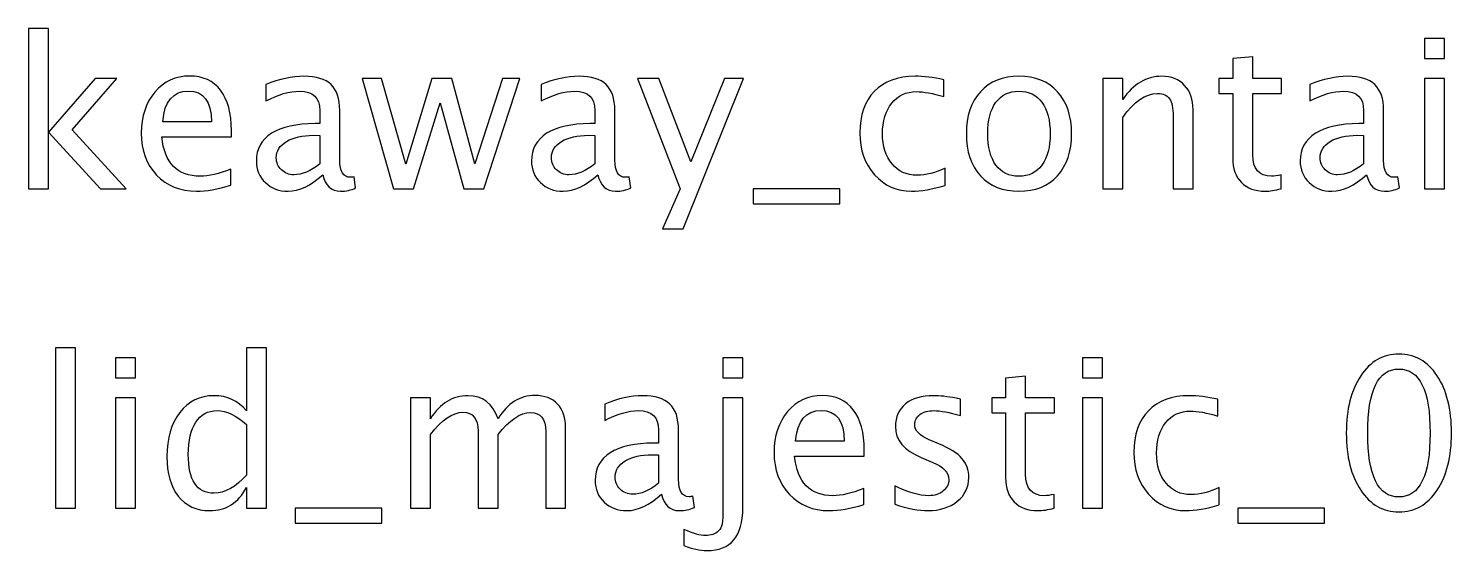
# Model space of a CAD drawing. Header units: centimetres. Extents: x -13.9 to 13.9, y -15.4 to 15.6.
# Drawn here: x -3.22 to 5.46, y 12.46 to 15.65 of the extents above; entities that cross this region are included whole.
import ezdxf

# ---------------------------------------------------------------- set-up
doc = ezdxf.new("R2010")
doc.units = ezdxf.units.CM
doc.header["$MEASUREMENT"] = 0
doc.layers.add('Layer 1', color=7, linetype='Continuous')

msp = doc.modelspace()

# ---------------------------------------------------------------- linework, layer by layer
at = {"layer": 'Layer 1'}
for points, knots in [([(-3.22463, 14.67044), (-3.22463, 14.67044), (-3.22463, 15.64961), (-3.22463, 15.64961), (-3.22463, 15.64961), (-3.22463, 15.64961), (-3.10271, 15.64961), (-3.10271, 15.64961), (-3.10271, 15.64961), (-3.10271, 15.64961), (-3.10271, 15.01694), (-3.10271, 15.01694), (-3.10271, 15.01694), (-3.10271, 15.01694), (-2.81696, 15.34354), (-2.81696, 15.34354), (-2.81696, 15.34354), (-2.81696, 15.34354), (-2.6853, 15.34354), (-2.6853, 15.34354), (-2.6853, 15.34354), (-2.6853, 15.34354), (-2.95835, 15.02943), (-2.95835, 15.02943), (-2.95835, 15.02943), (-2.95835, 15.02943), (-2.62815, 14.67044), (-2.62815, 14.67044), (-2.62815, 14.67044), (-2.62815, 14.67044), (-2.78521, 14.67044), (-2.78521, 14.67044), (-2.78521, 14.67044), (-2.78521, 14.67044), (-3.10271, 15.01567), (-3.10271, 15.01567), (-3.10271, 15.01567), (-3.10271, 15.01567), (-3.10271, 14.67044), (-3.10271, 14.67044), (-3.10271, 14.67044), (-3.10271, 14.67044), (-3.22463, 14.67044), (-3.22463, 14.67044)], [0, 0, 0, 0, 0.0833333, 0.0833333, 0.0833333, 0.0833333, 0.1666667, 0.1666667, 0.1666667, 0.1666667, 0.25, 0.25, 0.25, 0.25, 0.3333333, 0.3333333, 0.3333333, 0.3333333, 0.4166667, 0.4166667, 0.4166667, 0.4166667, 0.5, 0.5, 0.5, 0.5, 0.5833333, 0.5833333, 0.5833333, 0.5833333, 0.6666667, 0.6666667, 0.6666667, 0.6666667, 0.75, 0.75, 0.75, 0.75, 0.8333333, 0.8333333, 0.8333333, 0.8333333, 1, 1, 1, 1]), ([(5.30004, 15.46673), (5.30004, 15.46673), (5.30004, 15.58865), (5.30004, 15.58865), (5.30004, 15.58865), (5.30004, 15.58865), (5.42196, 15.58865), (5.42196, 15.58865), (5.42196, 15.58865), (5.42196, 15.58865), (5.42196, 15.46673), (5.42196, 15.46673), (5.42196, 15.46673), (5.42196, 15.46673), (5.30004, 15.46673), (5.30004, 15.46673)], [0, 0, 0, 0, 0.2, 0.2, 0.2, 0.2, 0.4, 0.4, 0.4, 0.4, 0.6, 0.6, 0.6, 0.6, 1, 1, 1, 1]), ([(4.4248, 14.67065), (4.38712, 14.66028), (4.35432, 14.6552), (4.32659, 14.6552), (4.32659, 14.6552), (4.26436, 14.6552), (4.21589, 14.67298), (4.18117, 14.70854), (4.18117, 14.70854), (4.14625, 14.7441), (4.12889, 14.79342), (4.12889, 14.85671), (4.12889, 14.85671), (4.12889, 14.85671), (4.12889, 15.2521), (4.12889, 15.2521), (4.12889, 15.2521), (4.12889, 15.2521), (4.04465, 15.2521), (4.04465, 15.2521), (4.04465, 15.2521), (4.04465, 15.2521), (4.04465, 15.34354), (4.04465, 15.34354), (4.04465, 15.34354), (4.04465, 15.34354), (4.12889, 15.34354), (4.12889, 15.34354), (4.12889, 15.34354), (4.12889, 15.34354), (4.12889, 15.46525), (4.12889, 15.46525), (4.12889, 15.46525), (4.12889, 15.46525), (4.25081, 15.47689), (4.25081, 15.47689), (4.25081, 15.47689), (4.25081, 15.47689), (4.25081, 15.34354), (4.25081, 15.34354), (4.25081, 15.34354), (4.25081, 15.34354), (4.42734, 15.34354), (4.42734, 15.34354), (4.42734, 15.34354), (4.42734, 15.34354), (4.42734, 15.2521), (4.42734, 15.2521), (4.42734, 15.2521), (4.42734, 15.2521), (4.25081, 15.2521), (4.25081, 15.2521), (4.25081, 15.2521), (4.25081, 15.2521), (4.25081, 14.87872), (4.25081, 14.87872), (4.25081, 14.87872), (4.25081, 14.79067), (4.28912, 14.74664), (4.36553, 14.74664), (4.36553, 14.74664), (4.38183, 14.74664), (4.40152, 14.74939), (4.4248, 14.75468), (4.4248, 14.75468), (4.4248, 14.75468), (4.4248, 14.67065), (4.4248, 14.67065)], [0, 0, 0, 0, 0.0555556, 0.0555556, 0.0555556, 0.0555556, 0.1111111, 0.1111111, 0.1111111, 0.1111111, 0.1666667, 0.1666667, 0.1666667, 0.1666667, 0.2222222, 0.2222222, 0.2222222, 0.2222222, 0.2777778, 0.2777778, 0.2777778, 0.2777778, 0.3333333, 0.3333333, 0.3333333, 0.3333333, 0.3888889, 0.3888889, 0.3888889, 0.3888889, 0.4444444, 0.4444444, 0.4444444, 0.4444444, 0.5, 0.5, 0.5, 0.5, 0.5555556, 0.5555556, 0.5555556, 0.5555556, 0.6111111, 0.6111111, 0.6111111, 0.6111111, 0.6666667, 0.6666667, 0.6666667, 0.6666667, 0.7222222, 0.7222222, 0.7222222, 0.7222222, 0.7777778, 0.7777778, 0.7777778, 0.7777778, 0.8333333, 0.8333333, 0.8333333, 0.8333333, 0.8888889, 0.8888889, 0.8888889, 0.8888889, 1, 1, 1, 1]), ([(-1.98828, 14.69203), (-2.07019, 14.66748), (-2.14026, 14.6552), (-2.19868, 14.6552), (-2.19868, 14.6552), (-2.29837, 14.6552), (-2.37944, 14.68822), (-2.44188, 14.75405), (-2.44188, 14.75405), (-2.50432, 14.81988), (-2.53565, 14.90518), (-2.53565, 15.01017), (-2.53565, 15.01017), (-2.53565, 15.11198), (-2.50813, 15.19559), (-2.45289, 15.26099), (-2.45289, 15.26099), (-2.39764, 15.32618), (-2.32695, 15.35878), (-2.2408, 15.35878), (-2.2408, 15.35878), (-2.15931, 15.35878), (-2.09623, 15.32978), (-2.05178, 15.27179), (-2.05178, 15.27179), (-2.00733, 15.21379), (-1.9851, 15.13166), (-1.9851, 15.02519), (-1.9851, 15.02519), (-1.9851, 15.02519), (-1.98574, 14.98794), (-1.98574, 14.98794), (-1.98574, 14.98794), (-1.98574, 14.98794), (-2.41119, 14.98794), (-2.41119, 14.98794), (-2.41119, 14.98794), (-2.39341, 14.82707), (-2.31488, 14.74664), (-2.17582, 14.74664), (-2.17582, 14.74664), (-2.1248, 14.74664), (-2.06236, 14.76103), (-1.98828, 14.78982), (-1.98828, 14.78982), (-1.98828, 14.78982), (-1.98828, 14.69203), (-1.98828, 14.69203)], [0, 0, 0, 0, 0.0769231, 0.0769231, 0.0769231, 0.0769231, 0.1538462, 0.1538462, 0.1538462, 0.1538462, 0.2307692, 0.2307692, 0.2307692, 0.2307692, 0.3076923, 0.3076923, 0.3076923, 0.3076923, 0.3846154, 0.3846154, 0.3846154, 0.3846154, 0.4615385, 0.4615385, 0.4615385, 0.4615385, 0.5384615, 0.5384615, 0.5384615, 0.5384615, 0.6153846, 0.6153846, 0.6153846, 0.6153846, 0.6923077, 0.6923077, 0.6923077, 0.6923077, 0.7692308, 0.7692308, 0.7692308, 0.7692308, 0.8461538, 0.8461538, 0.8461538, 0.8461538, 1, 1, 1, 1]), ([(-1.42779, 14.75617), (-1.50102, 14.68886), (-1.57151, 14.6552), (-1.63924, 14.6552), (-1.63924, 14.6552), (-1.69491, 14.6552), (-1.74127, 14.67256), (-1.77788, 14.70748), (-1.77788, 14.70748), (-1.81471, 14.74241), (-1.83313, 14.78643), (-1.83313, 14.83956), (-1.83313, 14.83956), (-1.83313, 14.91301), (-1.80223, 14.96953), (-1.74042, 15.0089), (-1.74042, 15.0089), (-1.67861, 15.04827), (-1.58992, 15.06795), (-1.47435, 15.06795), (-1.47435, 15.06795), (-1.47435, 15.06795), (-1.44578, 15.06795), (-1.44578, 15.06795), (-1.44578, 15.06795), (-1.44578, 15.06795), (-1.44578, 15.14902), (-1.44578, 15.14902), (-1.44578, 15.14902), (-1.44578, 15.22712), (-1.48642, 15.26607), (-1.56791, 15.26607), (-1.56791, 15.26607), (-1.63099, 15.26607), (-1.69999, 15.24617), (-1.77471, 15.20638), (-1.77471, 15.20638), (-1.77471, 15.20638), (-1.77471, 15.30671), (-1.77471, 15.30671), (-1.77471, 15.30671), (-1.69258, 15.34058), (-1.61511, 15.35751), (-1.54251, 15.35751), (-1.54251, 15.35751), (-1.46779, 15.35751), (-1.41255, 15.34058), (-1.3772, 15.3065), (-1.3772, 15.3065), (-1.34164, 15.27242), (-1.32386, 15.21993), (-1.32386, 15.14902), (-1.32386, 15.14902), (-1.32386, 15.14902), (-1.32386, 14.84485), (-1.32386, 14.84485), (-1.32386, 14.84485), (-1.32386, 14.77522), (-1.30248, 14.74029), (-1.25951, 14.74029), (-1.25951, 14.74029), (-1.25422, 14.74029), (-1.24639, 14.74114), (-1.23602, 14.74283), (-1.23602, 14.74283), (-1.23602, 14.74283), (-1.22734, 14.6751), (-1.22734, 14.6751), (-1.22734, 14.6751), (-1.25507, 14.66176), (-1.28555, 14.6552), (-1.31899, 14.6552), (-1.31899, 14.6552), (-1.37593, 14.6552), (-1.41212, 14.68886), (-1.42779, 14.75617)], [0, 0, 0, 0, 0.05, 0.05, 0.05, 0.05, 0.1, 0.1, 0.1, 0.1, 0.15, 0.15, 0.15, 0.15, 0.2, 0.2, 0.2, 0.2, 0.25, 0.25, 0.25, 0.25, 0.3, 0.3, 0.3, 0.3, 0.35, 0.35, 0.35, 0.35, 0.4, 0.4, 0.4, 0.4, 0.45, 0.45, 0.45, 0.45, 0.5, 0.5, 0.5, 0.5, 0.55, 0.55, 0.55, 0.55, 0.6, 0.6, 0.6, 0.6, 0.65, 0.65, 0.65, 0.65, 0.7, 0.7, 0.7, 0.7, 0.75, 0.75, 0.75, 0.75, 0.8, 0.8, 0.8, 0.8, 0.85, 0.85, 0.85, 0.85, 0.9, 0.9, 0.9, 0.9, 1, 1, 1, 1]), ([(-0.99472, 14.67044), (-0.99472, 14.67044), (-1.18776, 15.34354), (-1.18776, 15.34354), (-1.18776, 15.34354), (-1.18776, 15.34354), (-1.0688, 15.34354), (-1.0688, 15.34354), (-1.0688, 15.34354), (-1.0688, 15.34354), (-0.92085, 14.82094), (-0.92085, 14.82094), (-0.92085, 14.82094), (-0.92085, 14.82094), (-0.76125, 15.34354), (-0.76125, 15.34354), (-0.76125, 15.34354), (-0.76125, 15.34354), (-0.63933, 15.34354), (-0.63933, 15.34354), (-0.63933, 15.34354), (-0.63933, 15.34354), (-0.499, 14.82178), (-0.499, 14.82178), (-0.499, 14.82178), (-0.499, 14.82178), (-0.32924, 15.34354), (-0.32924, 15.34354), (-0.32924, 15.34354), (-0.32924, 15.34354), (-0.2251, 15.34354), (-0.2251, 15.34354), (-0.2251, 15.34354), (-0.2251, 15.34354), (-0.44481, 14.67044), (-0.44481, 14.67044), (-0.44481, 14.67044), (-0.44481, 14.67044), (-0.56673, 14.67044), (-0.56673, 14.67044), (-0.56673, 14.67044), (-0.56673, 14.67044), (-0.71109, 15.19537), (-0.71109, 15.19537), (-0.71109, 15.19537), (-0.71109, 15.19537), (-0.8728, 14.67044), (-0.8728, 14.67044), (-0.8728, 14.67044), (-0.8728, 14.67044), (-0.99472, 14.67044), (-0.99472, 14.67044)], [0, 0, 0, 0, 0.0714286, 0.0714286, 0.0714286, 0.0714286, 0.1428571, 0.1428571, 0.1428571, 0.1428571, 0.2142857, 0.2142857, 0.2142857, 0.2142857, 0.2857143, 0.2857143, 0.2857143, 0.2857143, 0.3571429, 0.3571429, 0.3571429, 0.3571429, 0.4285714, 0.4285714, 0.4285714, 0.4285714, 0.5, 0.5, 0.5, 0.5, 0.5714286, 0.5714286, 0.5714286, 0.5714286, 0.6428571, 0.6428571, 0.6428571, 0.6428571, 0.7142857, 0.7142857, 0.7142857, 0.7142857, 0.7857143, 0.7857143, 0.7857143, 0.7857143, 0.8571429, 0.8571429, 0.8571429, 0.8571429, 1, 1, 1, 1]), ([(0.252, 14.75617), (0.17877, 14.68886), (0.10828, 14.6552), (0.04055, 14.6552), (0.04055, 14.6552), (-0.01512, 14.6552), (-0.06148, 14.67256), (-0.09809, 14.70748), (-0.09809, 14.70748), (-0.13492, 14.74241), (-0.15334, 14.78643), (-0.15334, 14.83956), (-0.15334, 14.83956), (-0.15334, 14.91301), (-0.12244, 14.96953), (-0.06063, 15.0089), (-0.06063, 15.0089), (0.00118, 15.04827), (0.08987, 15.06795), (0.20544, 15.06795), (0.20544, 15.06795), (0.20544, 15.06795), (0.23401, 15.06795), (0.23401, 15.06795), (0.23401, 15.06795), (0.23401, 15.06795), (0.23401, 15.14902), (0.23401, 15.14902), (0.23401, 15.14902), (0.23401, 15.22712), (0.19337, 15.26607), (0.11188, 15.26607), (0.11188, 15.26607), (0.0488, 15.26607), (-0.0202, 15.24617), (-0.09492, 15.20638), (-0.09492, 15.20638), (-0.09492, 15.20638), (-0.09492, 15.30671), (-0.09492, 15.30671), (-0.09492, 15.30671), (-0.01279, 15.34058), (0.06468, 15.35751), (0.13728, 15.35751), (0.13728, 15.35751), (0.212, 15.35751), (0.26724, 15.34058), (0.30259, 15.3065), (0.30259, 15.3065), (0.33815, 15.27242), (0.35593, 15.21993), (0.35593, 15.14902), (0.35593, 15.14902), (0.35593, 15.14902), (0.35593, 14.84485), (0.35593, 14.84485), (0.35593, 14.84485), (0.35593, 14.77522), (0.37731, 14.74029), (0.42028, 14.74029), (0.42028, 14.74029), (0.42557, 14.74029), (0.4334, 14.74114), (0.44377, 14.74283), (0.44377, 14.74283), (0.44377, 14.74283), (0.45245, 14.6751), (0.45245, 14.6751), (0.45245, 14.6751), (0.42472, 14.66176), (0.39424, 14.6552), (0.3608, 14.6552), (0.3608, 14.6552), (0.30386, 14.6552), (0.26767, 14.68886), (0.252, 14.75617)], [0, 0, 0, 0, 0.05, 0.05, 0.05, 0.05, 0.1, 0.1, 0.1, 0.1, 0.15, 0.15, 0.15, 0.15, 0.2, 0.2, 0.2, 0.2, 0.25, 0.25, 0.25, 0.25, 0.3, 0.3, 0.3, 0.3, 0.35, 0.35, 0.35, 0.35, 0.4, 0.4, 0.4, 0.4, 0.45, 0.45, 0.45, 0.45, 0.5, 0.5, 0.5, 0.5, 0.55, 0.55, 0.55, 0.55, 0.6, 0.6, 0.6, 0.6, 0.65, 0.65, 0.65, 0.65, 0.7, 0.7, 0.7, 0.7, 0.75, 0.75, 0.75, 0.75, 0.8, 0.8, 0.8, 0.8, 0.85, 0.85, 0.85, 0.85, 0.9, 0.9, 0.9, 0.9, 1, 1, 1, 1]), ([(0.64612, 14.42533), (0.64612, 14.42533), (0.75534, 14.66959), (0.75534, 14.66959), (0.75534, 14.66959), (0.75534, 14.66959), (0.49457, 15.34354), (0.49457, 15.34354), (0.49457, 15.34354), (0.49457, 15.34354), (0.62538, 15.34354), (0.62538, 15.34354), (0.62538, 15.34354), (0.62538, 15.34354), (0.81927, 14.83385), (0.81927, 14.83385), (0.81927, 14.83385), (0.81927, 14.83385), (1.02607, 15.34354), (1.02607, 15.34354), (1.02607, 15.34354), (1.02607, 15.34354), (1.141, 15.34354), (1.141, 15.34354), (1.141, 15.34354), (1.141, 15.34354), (0.77312, 14.42533), (0.77312, 14.42533), (0.77312, 14.42533), (0.77312, 14.42533), (0.64612, 14.42533), (0.64612, 14.42533)], [0, 0, 0, 0, 0.1111111, 0.1111111, 0.1111111, 0.1111111, 0.2222222, 0.2222222, 0.2222222, 0.2222222, 0.3333333, 0.3333333, 0.3333333, 0.3333333, 0.4444444, 0.4444444, 0.4444444, 0.4444444, 0.5555556, 0.5555556, 0.5555556, 0.5555556, 0.6666667, 0.6666667, 0.6666667, 0.6666667, 0.7777778, 0.7777778, 0.7777778, 0.7777778, 1, 1, 1, 1]), ([(2.37227, 14.69076), (2.29332, 14.66705), (2.22516, 14.6552), (2.1678, 14.6552), (2.1678, 14.6552), (2.07678, 14.6552), (2.00143, 14.68886), (1.94153, 14.75595), (1.94153, 14.75595), (1.88163, 14.82326), (1.85157, 14.90814), (1.85157, 15.01038), (1.85157, 15.01038), (1.85157, 15.1196), (1.8812, 15.2049), (1.94047, 15.26586), (1.94047, 15.26586), (1.99974, 15.32703), (2.0825, 15.35751), (2.18876, 15.35751), (2.18876, 15.35751), (2.24104, 15.35751), (2.29988, 15.35031), (2.36465, 15.33592), (2.36465, 15.33592), (2.36465, 15.33592), (2.36465, 15.23305), (2.36465, 15.23305), (2.36465, 15.23305), (2.29586, 15.25337), (2.23977, 15.26353), (2.19659, 15.26353), (2.19659, 15.26353), (2.13393, 15.26353), (2.08377, 15.24004), (2.0463, 15.19326), (2.0463, 15.19326), (2.00884, 15.14648), (1.99, 15.08404), (1.99, 15.00614), (1.99, 15.00614), (1.99, 14.93058), (2.00947, 14.86962), (2.04821, 14.82284), (2.04821, 14.82284), (2.08694, 14.77627), (2.13753, 14.75299), (2.2004, 14.75299), (2.2004, 14.75299), (2.25607, 14.75299), (2.31322, 14.76738), (2.37227, 14.79617), (2.37227, 14.79617), (2.37227, 14.79617), (2.37227, 14.69076), (2.37227, 14.69076)], [0, 0, 0, 0, 0.0666667, 0.0666667, 0.0666667, 0.0666667, 0.1333333, 0.1333333, 0.1333333, 0.1333333, 0.2, 0.2, 0.2, 0.2, 0.2666667, 0.2666667, 0.2666667, 0.2666667, 0.3333333, 0.3333333, 0.3333333, 0.3333333, 0.4, 0.4, 0.4, 0.4, 0.4666667, 0.4666667, 0.4666667, 0.4666667, 0.5333333, 0.5333333, 0.5333333, 0.5333333, 0.6, 0.6, 0.6, 0.6, 0.6666667, 0.6666667, 0.6666667, 0.6666667, 0.7333333, 0.7333333, 0.7333333, 0.7333333, 0.8, 0.8, 0.8, 0.8, 0.8666667, 0.8666667, 0.8666667, 0.8666667, 1, 1, 1, 1]), ([(2.82333, 14.6552), (2.72448, 14.6552), (2.64617, 14.68674), (2.58859, 14.74982), (2.58859, 14.74982), (2.53081, 14.81289), (2.50202, 14.89862), (2.50202, 15.00678), (2.50202, 15.00678), (2.50202, 15.11473), (2.53081, 15.20024), (2.58859, 15.26311), (2.58859, 15.26311), (2.64617, 15.32597), (2.72448, 15.35751), (2.82333, 15.35751), (2.82333, 15.35751), (2.92218, 15.35751), (3.0005, 15.32597), (3.05807, 15.26311), (3.05807, 15.26311), (3.11585, 15.20024), (3.14464, 15.11473), (3.14464, 15.00678), (3.14464, 15.00678), (3.14464, 14.89862), (3.11585, 14.81289), (3.05807, 14.74982), (3.05807, 14.74982), (3.0005, 14.68674), (2.92218, 14.6552), (2.82333, 14.6552)], [0, 0, 0, 0, 0.1111111, 0.1111111, 0.1111111, 0.1111111, 0.2222222, 0.2222222, 0.2222222, 0.2222222, 0.3333333, 0.3333333, 0.3333333, 0.3333333, 0.4444444, 0.4444444, 0.4444444, 0.4444444, 0.5555556, 0.5555556, 0.5555556, 0.5555556, 0.6666667, 0.6666667, 0.6666667, 0.6666667, 0.7777778, 0.7777778, 0.7777778, 0.7777778, 1, 1, 1, 1]), ([(3.33556, 14.67044), (3.33556, 14.67044), (3.33556, 15.34354), (3.33556, 15.34354), (3.33556, 15.34354), (3.33556, 15.34354), (3.45748, 15.34354), (3.45748, 15.34354), (3.45748, 15.34354), (3.45748, 15.34354), (3.45748, 15.21633), (3.45748, 15.21633), (3.45748, 15.21633), (3.52204, 15.31052), (3.6012, 15.35751), (3.69476, 15.35751), (3.69476, 15.35751), (3.7536, 15.35751), (3.80038, 15.3391), (3.83488, 15.30205), (3.83488, 15.30205), (3.86938, 15.26522), (3.88674, 15.21548), (3.88674, 15.15325), (3.88674, 15.15325), (3.88674, 15.15325), (3.88674, 14.67044), (3.88674, 14.67044), (3.88674, 14.67044), (3.88674, 14.67044), (3.76482, 14.67044), (3.76482, 14.67044), (3.76482, 14.67044), (3.76482, 14.67044), (3.76482, 15.11346), (3.76482, 15.11346), (3.76482, 15.11346), (3.76482, 15.16341), (3.75741, 15.19897), (3.74281, 15.22014), (3.74281, 15.22014), (3.72799, 15.24152), (3.70365, 15.2521), (3.66957, 15.2521), (3.66957, 15.2521), (3.59464, 15.2521), (3.52394, 15.20321), (3.45748, 15.10542), (3.45748, 15.10542), (3.45748, 15.10542), (3.45748, 14.67044), (3.45748, 14.67044), (3.45748, 14.67044), (3.45748, 14.67044), (3.33556, 14.67044), (3.33556, 14.67044)], [0, 0, 0, 0, 0.0666667, 0.0666667, 0.0666667, 0.0666667, 0.1333333, 0.1333333, 0.1333333, 0.1333333, 0.2, 0.2, 0.2, 0.2, 0.2666667, 0.2666667, 0.2666667, 0.2666667, 0.3333333, 0.3333333, 0.3333333, 0.3333333, 0.4, 0.4, 0.4, 0.4, 0.4666667, 0.4666667, 0.4666667, 0.4666667, 0.5333333, 0.5333333, 0.5333333, 0.5333333, 0.6, 0.6, 0.6, 0.6, 0.6666667, 0.6666667, 0.6666667, 0.6666667, 0.7333333, 0.7333333, 0.7333333, 0.7333333, 0.8, 0.8, 0.8, 0.8, 0.8666667, 0.8666667, 0.8666667, 0.8666667, 1, 1, 1, 1]), ([(4.94571, 14.75617), (4.87248, 14.68886), (4.80199, 14.6552), (4.73426, 14.6552), (4.73426, 14.6552), (4.67859, 14.6552), (4.63223, 14.67256), (4.59562, 14.70748), (4.59562, 14.70748), (4.55879, 14.74241), (4.54037, 14.78643), (4.54037, 14.83956), (4.54037, 14.83956), (4.54037, 14.91301), (4.57127, 14.96953), (4.63308, 15.0089), (4.63308, 15.0089), (4.69489, 15.04827), (4.78358, 15.06795), (4.89915, 15.06795), (4.89915, 15.06795), (4.89915, 15.06795), (4.92772, 15.06795), (4.92772, 15.06795), (4.92772, 15.06795), (4.92772, 15.06795), (4.92772, 15.14902), (4.92772, 15.14902), (4.92772, 15.14902), (4.92772, 15.22712), (4.88708, 15.26607), (4.80559, 15.26607), (4.80559, 15.26607), (4.74251, 15.26607), (4.67351, 15.24617), (4.59879, 15.20638), (4.59879, 15.20638), (4.59879, 15.20638), (4.59879, 15.30671), (4.59879, 15.30671), (4.59879, 15.30671), (4.68092, 15.34058), (4.75839, 15.35751), (4.83099, 15.35751), (4.83099, 15.35751), (4.90571, 15.35751), (4.96095, 15.34058), (4.9963, 15.3065), (4.9963, 15.3065), (5.03186, 15.27242), (5.04964, 15.21993), (5.04964, 15.14902), (5.04964, 15.14902), (5.04964, 15.14902), (5.04964, 14.84485), (5.04964, 14.84485), (5.04964, 14.84485), (5.04964, 14.77522), (5.07102, 14.74029), (5.11399, 14.74029), (5.11399, 14.74029), (5.11928, 14.74029), (5.12711, 14.74114), (5.13748, 14.74283), (5.13748, 14.74283), (5.13748, 14.74283), (5.14616, 14.6751), (5.14616, 14.6751), (5.14616, 14.6751), (5.11843, 14.66176), (5.08795, 14.6552), (5.05451, 14.6552), (5.05451, 14.6552), (4.99757, 14.6552), (4.96138, 14.68886), (4.94571, 14.75617)], [0, 0, 0, 0, 0.05, 0.05, 0.05, 0.05, 0.1, 0.1, 0.1, 0.1, 0.15, 0.15, 0.15, 0.15, 0.2, 0.2, 0.2, 0.2, 0.25, 0.25, 0.25, 0.25, 0.3, 0.3, 0.3, 0.3, 0.35, 0.35, 0.35, 0.35, 0.4, 0.4, 0.4, 0.4, 0.45, 0.45, 0.45, 0.45, 0.5, 0.5, 0.5, 0.5, 0.55, 0.55, 0.55, 0.55, 0.6, 0.6, 0.6, 0.6, 0.65, 0.65, 0.65, 0.65, 0.7, 0.7, 0.7, 0.7, 0.75, 0.75, 0.75, 0.75, 0.8, 0.8, 0.8, 0.8, 0.85, 0.85, 0.85, 0.85, 0.9, 0.9, 0.9, 0.9, 1, 1, 1, 1]), ([(5.30004, 14.67044), (5.30004, 14.67044), (5.30004, 15.34354), (5.30004, 15.34354), (5.30004, 15.34354), (5.30004, 15.34354), (5.42196, 15.34354), (5.42196, 15.34354), (5.42196, 15.34354), (5.42196, 15.34354), (5.42196, 14.67044), (5.42196, 14.67044), (5.42196, 14.67044), (5.42196, 14.67044), (5.30004, 14.67044), (5.30004, 14.67044)], [0, 0, 0, 0, 0.2, 0.2, 0.2, 0.2, 0.4, 0.4, 0.4, 0.4, 0.6, 0.6, 0.6, 0.6, 1, 1, 1, 1]), ([(-2.40484, 15.07938), (-2.40484, 15.07938), (-2.10766, 15.07938), (-2.10766, 15.07938), (-2.10766, 15.07938), (-2.10766, 15.20469), (-2.15444, 15.26734), (-2.24778, 15.26734), (-2.24778, 15.26734), (-2.34176, 15.26734), (-2.39404, 15.20469), (-2.40484, 15.07938)], [0, 0, 0, 0, 0.25, 0.25, 0.25, 0.25, 0.5, 0.5, 0.5, 0.5, 1, 1, 1, 1]), ([(2.82312, 14.74664), (2.88344, 14.74664), (2.93043, 14.76929), (2.96388, 14.8148), (2.96388, 14.8148), (2.99711, 14.86009), (3.01383, 14.92423), (3.01383, 15.00678), (3.01383, 15.00678), (3.01383, 15.08912), (2.99711, 15.15304), (2.96388, 15.19834), (2.96388, 15.19834), (2.93043, 15.24342), (2.88344, 15.26607), (2.82312, 15.26607), (2.82312, 15.26607), (2.76258, 15.26607), (2.71559, 15.24342), (2.68257, 15.19834), (2.68257, 15.19834), (2.64934, 15.15304), (2.63283, 15.08912), (2.63283, 15.00678), (2.63283, 15.00678), (2.63283, 14.92423), (2.64934, 14.86009), (2.68257, 14.8148), (2.68257, 14.8148), (2.71559, 14.76929), (2.76258, 14.74664), (2.82312, 14.74664)], [0, 0, 0, 0, 0.1111111, 0.1111111, 0.1111111, 0.1111111, 0.2222222, 0.2222222, 0.2222222, 0.2222222, 0.3333333, 0.3333333, 0.3333333, 0.3333333, 0.4444444, 0.4444444, 0.4444444, 0.4444444, 0.5555556, 0.5555556, 0.5555556, 0.5555556, 0.6666667, 0.6666667, 0.6666667, 0.6666667, 0.7777778, 0.7777778, 0.7777778, 0.7777778, 1, 1, 1, 1]), ([(-1.44578, 14.82263), (-1.44578, 14.82263), (-1.44578, 14.99556), (-1.44578, 14.99556), (-1.44578, 14.99556), (-1.44578, 14.99556), (-1.48494, 14.99683), (-1.48494, 14.99683), (-1.48494, 14.99683), (-1.55267, 14.99683), (-1.60728, 14.98434), (-1.64898, 14.95937), (-1.64898, 14.95937), (-1.69047, 14.93418), (-1.71121, 14.90095), (-1.71121, 14.85946), (-1.71121, 14.85946), (-1.71121, 14.83046), (-1.70084, 14.80591), (-1.68031, 14.7858), (-1.68031, 14.7858), (-1.65956, 14.76569), (-1.63437, 14.75553), (-1.60453, 14.75553), (-1.60453, 14.75553), (-1.55373, 14.75553), (-1.50081, 14.77797), (-1.44578, 14.82263)], [0, 0, 0, 0, 0.125, 0.125, 0.125, 0.125, 0.25, 0.25, 0.25, 0.25, 0.375, 0.375, 0.375, 0.375, 0.5, 0.5, 0.5, 0.5, 0.625, 0.625, 0.625, 0.625, 0.75, 0.75, 0.75, 0.75, 1, 1, 1, 1]), ([(0.23401, 14.82263), (0.23401, 14.82263), (0.23401, 14.99556), (0.23401, 14.99556), (0.23401, 14.99556), (0.23401, 14.99556), (0.19485, 14.99683), (0.19485, 14.99683), (0.19485, 14.99683), (0.12712, 14.99683), (0.07251, 14.98434), (0.03081, 14.95937), (0.03081, 14.95937), (-0.01068, 14.93418), (-0.03142, 14.90095), (-0.03142, 14.85946), (-0.03142, 14.85946), (-0.03142, 14.83046), (-0.02105, 14.80591), (-0.00052, 14.7858), (-0.00052, 14.7858), (0.02023, 14.76569), (0.04542, 14.75553), (0.07526, 14.75553), (0.07526, 14.75553), (0.12606, 14.75553), (0.17898, 14.77797), (0.23401, 14.82263)], [0, 0, 0, 0, 0.125, 0.125, 0.125, 0.125, 0.25, 0.25, 0.25, 0.25, 0.375, 0.375, 0.375, 0.375, 0.5, 0.5, 0.5, 0.5, 0.625, 0.625, 0.625, 0.625, 0.75, 0.75, 0.75, 0.75, 1, 1, 1, 1]), ([(4.92772, 14.82263), (4.92772, 14.82263), (4.92772, 14.99556), (4.92772, 14.99556), (4.92772, 14.99556), (4.92772, 14.99556), (4.88856, 14.99683), (4.88856, 14.99683), (4.88856, 14.99683), (4.82083, 14.99683), (4.76622, 14.98434), (4.72452, 14.95937), (4.72452, 14.95937), (4.68303, 14.93418), (4.66229, 14.90095), (4.66229, 14.85946), (4.66229, 14.85946), (4.66229, 14.83046), (4.67266, 14.80591), (4.69319, 14.7858), (4.69319, 14.7858), (4.71394, 14.76569), (4.73913, 14.75553), (4.76897, 14.75553), (4.76897, 14.75553), (4.81977, 14.75553), (4.87269, 14.77797), (4.92772, 14.82263)], [0, 0, 0, 0, 0.125, 0.125, 0.125, 0.125, 0.25, 0.25, 0.25, 0.25, 0.375, 0.375, 0.375, 0.375, 0.5, 0.5, 0.5, 0.5, 0.625, 0.625, 0.625, 0.625, 0.75, 0.75, 0.75, 0.75, 1, 1, 1, 1]), ([(1.20133, 14.579), (1.20133, 14.579), (1.20133, 14.67044), (1.20133, 14.67044), (1.20133, 14.67044), (1.20133, 14.67044), (1.72965, 14.67044), (1.72965, 14.67044), (1.72965, 14.67044), (1.72965, 14.67044), (1.72965, 14.579), (1.72965, 14.579), (1.72965, 14.579), (1.72965, 14.579), (1.20133, 14.579), (1.20133, 14.579)], [0, 0, 0, 0, 0.2, 0.2, 0.2, 0.2, 0.4, 0.4, 0.4, 0.4, 0.6, 0.6, 0.6, 0.6, 1, 1, 1, 1]), ([(-3.06026, 12.71887), (-3.06026, 12.71887), (-3.06026, 13.69804), (-3.06026, 13.69804), (-3.06026, 13.69804), (-3.06026, 13.69804), (-2.93834, 13.69804), (-2.93834, 13.69804), (-2.93834, 13.69804), (-2.93834, 13.69804), (-2.93834, 12.71887), (-2.93834, 12.71887), (-2.93834, 12.71887), (-2.93834, 12.71887), (-3.06026, 12.71887), (-3.06026, 12.71887)], [0, 0, 0, 0, 0.2, 0.2, 0.2, 0.2, 0.4, 0.4, 0.4, 0.4, 0.6, 0.6, 0.6, 0.6, 1, 1, 1, 1]), ([(-1.89313, 12.71887), (-1.89313, 12.71887), (-1.89313, 12.84524), (-1.89313, 12.84524), (-1.89313, 12.84524), (-1.94287, 12.75083), (-2.0178, 12.70363), (-2.11792, 12.70363), (-2.11792, 12.70363), (-2.1992, 12.70363), (-2.26312, 12.73305), (-2.30969, 12.79211), (-2.30969, 12.79211), (-2.35626, 12.85116), (-2.37954, 12.93181), (-2.37954, 13.03404), (-2.37954, 13.03404), (-2.37954, 13.1458), (-2.35308, 13.23576), (-2.30038, 13.30392), (-2.30038, 13.30392), (-2.24746, 13.37186), (-2.17803, 13.40594), (-2.09188, 13.40594), (-2.09188, 13.40594), (-2.01209, 13.40594), (-1.94562, 13.37546), (-1.89313, 13.31429), (-1.89313, 13.31429), (-1.89313, 13.31429), (-1.89313, 13.69804), (-1.89313, 13.69804), (-1.89313, 13.69804), (-1.89313, 13.69804), (-1.77121, 13.69804), (-1.77121, 13.69804), (-1.77121, 13.69804), (-1.77121, 13.69804), (-1.77121, 12.71887), (-1.77121, 12.71887), (-1.77121, 12.71887), (-1.77121, 12.71887), (-1.89313, 12.71887), (-1.89313, 12.71887)], [0, 0, 0, 0, 0.0833333, 0.0833333, 0.0833333, 0.0833333, 0.1666667, 0.1666667, 0.1666667, 0.1666667, 0.25, 0.25, 0.25, 0.25, 0.3333333, 0.3333333, 0.3333333, 0.3333333, 0.4166667, 0.4166667, 0.4166667, 0.4166667, 0.5, 0.5, 0.5, 0.5, 0.5833333, 0.5833333, 0.5833333, 0.5833333, 0.6666667, 0.6666667, 0.6666667, 0.6666667, 0.75, 0.75, 0.75, 0.75, 0.8333333, 0.8333333, 0.8333333, 0.8333333, 1, 1, 1, 1]), ([(5.1433, 12.69601), (5.04699, 12.69601), (4.96931, 12.74025), (4.91047, 12.82851), (4.91047, 12.82851), (4.85141, 12.91678), (4.82199, 13.0332), (4.82199, 13.17798), (4.82199, 13.17798), (4.82199, 13.32276), (4.85141, 13.43917), (4.91047, 13.52744), (4.91047, 13.52744), (4.96931, 13.6157), (5.04699, 13.65994), (5.1433, 13.65994), (5.1433, 13.65994), (5.24003, 13.65994), (5.31771, 13.61591), (5.37656, 13.52786), (5.37656, 13.52786), (5.43519, 13.43981), (5.46461, 13.32318), (5.46461, 13.17798), (5.46461, 13.17798), (5.46461, 13.0332), (5.43519, 12.91678), (5.37656, 12.82851), (5.37656, 12.82851), (5.31771, 12.74025), (5.24003, 12.69601), (5.1433, 12.69601)], [0, 0, 0, 0, 0.1111111, 0.1111111, 0.1111111, 0.1111111, 0.2222222, 0.2222222, 0.2222222, 0.2222222, 0.3333333, 0.3333333, 0.3333333, 0.3333333, 0.4444444, 0.4444444, 0.4444444, 0.4444444, 0.5555556, 0.5555556, 0.5555556, 0.5555556, 0.6666667, 0.6666667, 0.6666667, 0.6666667, 0.7777778, 0.7777778, 0.7777778, 0.7777778, 1, 1, 1, 1]), ([(-2.69323, 13.51516), (-2.69323, 13.51516), (-2.69323, 13.63708), (-2.69323, 13.63708), (-2.69323, 13.63708), (-2.69323, 13.63708), (-2.57131, 13.63708), (-2.57131, 13.63708), (-2.57131, 13.63708), (-2.57131, 13.63708), (-2.57131, 13.51516), (-2.57131, 13.51516), (-2.57131, 13.51516), (-2.57131, 13.51516), (-2.69323, 13.51516), (-2.69323, 13.51516)], [0, 0, 0, 0, 0.2, 0.2, 0.2, 0.2, 0.4, 0.4, 0.4, 0.4, 0.6, 0.6, 0.6, 0.6, 1, 1, 1, 1]), ([(1.01538, 13.51516), (1.01538, 13.51516), (1.01538, 13.63708), (1.01538, 13.63708), (1.01538, 13.63708), (1.01538, 13.63708), (1.1373, 13.63708), (1.1373, 13.63708), (1.1373, 13.63708), (1.1373, 13.63708), (1.1373, 13.51516), (1.1373, 13.51516), (1.1373, 13.51516), (1.1373, 13.51516), (1.01538, 13.51516), (1.01538, 13.51516)], [0, 0, 0, 0, 0.2, 0.2, 0.2, 0.2, 0.4, 0.4, 0.4, 0.4, 0.6, 0.6, 0.6, 0.6, 1, 1, 1, 1]), ([(3.21142, 13.51516), (3.21142, 13.51516), (3.21142, 13.63708), (3.21142, 13.63708), (3.21142, 13.63708), (3.21142, 13.63708), (3.33334, 13.63708), (3.33334, 13.63708), (3.33334, 13.63708), (3.33334, 13.63708), (3.33334, 13.51516), (3.33334, 13.51516), (3.33334, 13.51516), (3.33334, 13.51516), (3.21142, 13.51516), (3.21142, 13.51516)], [0, 0, 0, 0, 0.2, 0.2, 0.2, 0.2, 0.4, 0.4, 0.4, 0.4, 0.6, 0.6, 0.6, 0.6, 1, 1, 1, 1]), ([(5.14309, 12.78745), (5.2703, 12.78745), (5.3338, 12.91763), (5.3338, 13.17798), (5.3338, 13.17798), (5.3338, 13.43833), (5.2703, 13.5685), (5.14309, 13.5685), (5.14309, 13.5685), (5.0163, 13.5685), (4.9528, 13.43833), (4.9528, 13.17798), (4.9528, 13.17798), (4.9528, 12.91763), (5.0163, 12.78745), (5.14309, 12.78745)], [0, 0, 0, 0, 0.2, 0.2, 0.2, 0.2, 0.4, 0.4, 0.4, 0.4, 0.6, 0.6, 0.6, 0.6, 1, 1, 1, 1]), ([(3.03743, 12.71908), (2.99975, 12.70871), (2.96695, 12.70363), (2.93922, 12.70363), (2.93922, 12.70363), (2.87699, 12.70363), (2.82852, 12.72141), (2.7938, 12.75697), (2.7938, 12.75697), (2.75888, 12.79253), (2.74152, 12.84185), (2.74152, 12.90514), (2.74152, 12.90514), (2.74152, 12.90514), (2.74152, 13.30053), (2.74152, 13.30053), (2.74152, 13.30053), (2.74152, 13.30053), (2.65728, 13.30053), (2.65728, 13.30053), (2.65728, 13.30053), (2.65728, 13.30053), (2.65728, 13.39197), (2.65728, 13.39197), (2.65728, 13.39197), (2.65728, 13.39197), (2.74152, 13.39197), (2.74152, 13.39197), (2.74152, 13.39197), (2.74152, 13.39197), (2.74152, 13.51368), (2.74152, 13.51368), (2.74152, 13.51368), (2.74152, 13.51368), (2.86344, 13.52532), (2.86344, 13.52532), (2.86344, 13.52532), (2.86344, 13.52532), (2.86344, 13.39197), (2.86344, 13.39197), (2.86344, 13.39197), (2.86344, 13.39197), (3.03997, 13.39197), (3.03997, 13.39197), (3.03997, 13.39197), (3.03997, 13.39197), (3.03997, 13.30053), (3.03997, 13.30053), (3.03997, 13.30053), (3.03997, 13.30053), (2.86344, 13.30053), (2.86344, 13.30053), (2.86344, 13.30053), (2.86344, 13.30053), (2.86344, 12.92715), (2.86344, 12.92715), (2.86344, 12.92715), (2.86344, 12.8391), (2.90175, 12.79507), (2.97816, 12.79507), (2.97816, 12.79507), (2.99446, 12.79507), (3.01415, 12.79782), (3.03743, 12.80311), (3.03743, 12.80311), (3.03743, 12.80311), (3.03743, 12.71908), (3.03743, 12.71908)], [0, 0, 0, 0, 0.0555556, 0.0555556, 0.0555556, 0.0555556, 0.1111111, 0.1111111, 0.1111111, 0.1111111, 0.1666667, 0.1666667, 0.1666667, 0.1666667, 0.2222222, 0.2222222, 0.2222222, 0.2222222, 0.2777778, 0.2777778, 0.2777778, 0.2777778, 0.3333333, 0.3333333, 0.3333333, 0.3333333, 0.3888889, 0.3888889, 0.3888889, 0.3888889, 0.4444444, 0.4444444, 0.4444444, 0.4444444, 0.5, 0.5, 0.5, 0.5, 0.5555556, 0.5555556, 0.5555556, 0.5555556, 0.6111111, 0.6111111, 0.6111111, 0.6111111, 0.6666667, 0.6666667, 0.6666667, 0.6666667, 0.7222222, 0.7222222, 0.7222222, 0.7222222, 0.7777778, 0.7777778, 0.7777778, 0.7777778, 0.8333333, 0.8333333, 0.8333333, 0.8333333, 0.8888889, 0.8888889, 0.8888889, 0.8888889, 1, 1, 1, 1]), ([(-2.69323, 12.71887), (-2.69323, 12.71887), (-2.69323, 13.39197), (-2.69323, 13.39197), (-2.69323, 13.39197), (-2.69323, 13.39197), (-2.57131, 13.39197), (-2.57131, 13.39197), (-2.57131, 13.39197), (-2.57131, 13.39197), (-2.57131, 12.71887), (-2.57131, 12.71887), (-2.57131, 12.71887), (-2.57131, 12.71887), (-2.69323, 12.71887), (-2.69323, 12.71887)], [0, 0, 0, 0, 0.2, 0.2, 0.2, 0.2, 0.4, 0.4, 0.4, 0.4, 0.6, 0.6, 0.6, 0.6, 1, 1, 1, 1]), ([(-0.89195, 12.71887), (-0.89195, 12.71887), (-0.89195, 13.39197), (-0.89195, 13.39197), (-0.89195, 13.39197), (-0.89195, 13.39197), (-0.77003, 13.39197), (-0.77003, 13.39197), (-0.77003, 13.39197), (-0.77003, 13.39197), (-0.77003, 13.26476), (-0.77003, 13.26476), (-0.77003, 13.26476), (-0.71055, 13.35895), (-0.63435, 13.40594), (-0.54101, 13.40594), (-0.54101, 13.40594), (-0.45105, 13.40594), (-0.38988, 13.35895), (-0.35728, 13.26476), (-0.35728, 13.26476), (-0.29949, 13.3598), (-0.22414, 13.40721), (-0.13164, 13.40721), (-0.13164, 13.40721), (-0.07259, 13.40721), (-0.02666, 13.38985), (0.00615, 13.35493), (0.00615, 13.35493), (0.03896, 13.32), (0.05547, 13.27111), (0.05547, 13.20824), (0.05547, 13.20824), (0.05547, 13.20824), (0.05547, 12.71887), (0.05547, 12.71887), (0.05547, 12.71887), (0.05547, 12.71887), (-0.06645, 12.71887), (-0.06645, 12.71887), (-0.06645, 12.71887), (-0.06645, 12.71887), (-0.06645, 13.18814), (-0.06645, 13.18814), (-0.06645, 13.18814), (-0.06645, 13.26476), (-0.09693, 13.30307), (-0.15789, 13.30307), (-0.15789, 13.30307), (-0.22118, 13.30307), (-0.28764, 13.25841), (-0.35728, 13.16887), (-0.35728, 13.16887), (-0.35728, 13.16887), (-0.35728, 12.71887), (-0.35728, 12.71887), (-0.35728, 12.71887), (-0.35728, 12.71887), (-0.4792, 12.71887), (-0.4792, 12.71887), (-0.4792, 12.71887), (-0.4792, 12.71887), (-0.4792, 13.18856), (-0.4792, 13.18856), (-0.4792, 13.18856), (-0.4792, 13.26582), (-0.5101, 13.30434), (-0.57212, 13.30434), (-0.57212, 13.30434), (-0.63372, 13.30434), (-0.69976, 13.25947), (-0.77003, 13.16951), (-0.77003, 13.16951), (-0.77003, 13.16951), (-0.77003, 12.71887), (-0.77003, 12.71887), (-0.77003, 12.71887), (-0.77003, 12.71887), (-0.89195, 12.71887), (-0.89195, 12.71887)], [0, 0, 0, 0, 0.047619, 0.047619, 0.047619, 0.047619, 0.0952381, 0.0952381, 0.0952381, 0.0952381, 0.1428571, 0.1428571, 0.1428571, 0.1428571, 0.1904762, 0.1904762, 0.1904762, 0.1904762, 0.2380952, 0.2380952, 0.2380952, 0.2380952, 0.2857143, 0.2857143, 0.2857143, 0.2857143, 0.3333333, 0.3333333, 0.3333333, 0.3333333, 0.3809524, 0.3809524, 0.3809524, 0.3809524, 0.4285714, 0.4285714, 0.4285714, 0.4285714, 0.4761905, 0.4761905, 0.4761905, 0.4761905, 0.5238095, 0.5238095, 0.5238095, 0.5238095, 0.5714286, 0.5714286, 0.5714286, 0.5714286, 0.6190476, 0.6190476, 0.6190476, 0.6190476, 0.6666667, 0.6666667, 0.6666667, 0.6666667, 0.7142857, 0.7142857, 0.7142857, 0.7142857, 0.7619048, 0.7619048, 0.7619048, 0.7619048, 0.8095238, 0.8095238, 0.8095238, 0.8095238, 0.8571429, 0.8571429, 0.8571429, 0.8571429, 0.9047619, 0.9047619, 0.9047619, 0.9047619, 1, 1, 1, 1]), ([(0.64073, 12.8046), (0.5675, 12.73729), (0.49701, 12.70363), (0.42928, 12.70363), (0.42928, 12.70363), (0.37361, 12.70363), (0.32725, 12.72099), (0.29064, 12.75591), (0.29064, 12.75591), (0.25381, 12.79084), (0.23539, 12.83486), (0.23539, 12.88799), (0.23539, 12.88799), (0.23539, 12.96144), (0.26629, 13.01796), (0.3281, 13.05733), (0.3281, 13.05733), (0.38991, 13.0967), (0.4786, 13.11638), (0.59417, 13.11638), (0.59417, 13.11638), (0.59417, 13.11638), (0.62274, 13.11638), (0.62274, 13.11638), (0.62274, 13.11638), (0.62274, 13.11638), (0.62274, 13.19745), (0.62274, 13.19745), (0.62274, 13.19745), (0.62274, 13.27555), (0.5821, 13.3145), (0.50061, 13.3145), (0.50061, 13.3145), (0.43753, 13.3145), (0.36853, 13.2946), (0.29381, 13.25481), (0.29381, 13.25481), (0.29381, 13.25481), (0.29381, 13.35514), (0.29381, 13.35514), (0.29381, 13.35514), (0.37594, 13.38901), (0.45341, 13.40594), (0.52601, 13.40594), (0.52601, 13.40594), (0.60073, 13.40594), (0.65597, 13.38901), (0.69132, 13.35493), (0.69132, 13.35493), (0.72688, 13.32085), (0.74466, 13.26836), (0.74466, 13.19745), (0.74466, 13.19745), (0.74466, 13.19745), (0.74466, 12.89328), (0.74466, 12.89328), (0.74466, 12.89328), (0.74466, 12.82365), (0.76604, 12.78872), (0.80901, 12.78872), (0.80901, 12.78872), (0.8143, 12.78872), (0.82213, 12.78957), (0.8325, 12.79126), (0.8325, 12.79126), (0.8325, 12.79126), (0.84118, 12.72353), (0.84118, 12.72353), (0.84118, 12.72353), (0.81345, 12.71019), (0.78297, 12.70363), (0.74953, 12.70363), (0.74953, 12.70363), (0.69259, 12.70363), (0.6564, 12.73729), (0.64073, 12.8046)], [0, 0, 0, 0, 0.05, 0.05, 0.05, 0.05, 0.1, 0.1, 0.1, 0.1, 0.15, 0.15, 0.15, 0.15, 0.2, 0.2, 0.2, 0.2, 0.25, 0.25, 0.25, 0.25, 0.3, 0.3, 0.3, 0.3, 0.35, 0.35, 0.35, 0.35, 0.4, 0.4, 0.4, 0.4, 0.45, 0.45, 0.45, 0.45, 0.5, 0.5, 0.5, 0.5, 0.55, 0.55, 0.55, 0.55, 0.6, 0.6, 0.6, 0.6, 0.65, 0.65, 0.65, 0.65, 0.7, 0.7, 0.7, 0.7, 0.75, 0.75, 0.75, 0.75, 0.8, 0.8, 0.8, 0.8, 0.85, 0.85, 0.85, 0.85, 0.9, 0.9, 0.9, 0.9, 1, 1, 1, 1]), ([(0.77789, 12.49027), (0.77789, 12.49027), (0.77789, 12.58806), (0.77789, 12.58806), (0.77789, 12.58806), (0.83504, 12.56351), (0.87864, 12.55123), (0.90849, 12.55123), (0.90849, 12.55123), (0.94236, 12.55123), (0.96881, 12.56033), (0.98744, 12.57853), (0.98744, 12.57853), (0.99993, 12.59081), (1.00755, 12.60499), (1.01072, 12.62066), (1.01072, 12.62066), (1.0139, 12.63632), (1.01538, 12.66913), (1.01538, 12.71908), (1.01538, 12.71908), (1.01538, 12.71908), (1.01538, 13.39197), (1.01538, 13.39197), (1.01538, 13.39197), (1.01538, 13.39197), (1.1373, 13.39197), (1.1373, 13.39197), (1.1373, 13.39197), (1.1373, 13.39197), (1.1373, 12.71929), (1.1373, 12.71929), (1.1373, 12.71929), (1.1373, 12.54636), (1.06428, 12.45979), (0.91801, 12.45979), (0.91801, 12.45979), (0.87462, 12.45979), (0.82784, 12.46995), (0.77789, 12.49027)], [0, 0, 0, 0, 0.0909091, 0.0909091, 0.0909091, 0.0909091, 0.1818182, 0.1818182, 0.1818182, 0.1818182, 0.2727273, 0.2727273, 0.2727273, 0.2727273, 0.3636364, 0.3636364, 0.3636364, 0.3636364, 0.4545455, 0.4545455, 0.4545455, 0.4545455, 0.5454545, 0.5454545, 0.5454545, 0.5454545, 0.6363636, 0.6363636, 0.6363636, 0.6363636, 0.7272727, 0.7272727, 0.7272727, 0.7272727, 0.8181818, 0.8181818, 0.8181818, 0.8181818, 1, 1, 1, 1]), ([(1.87538, 12.74046), (1.79347, 12.71591), (1.7234, 12.70363), (1.66498, 12.70363), (1.66498, 12.70363), (1.56529, 12.70363), (1.48422, 12.73665), (1.42178, 12.80248), (1.42178, 12.80248), (1.35934, 12.86831), (1.32801, 12.95361), (1.32801, 13.0586), (1.32801, 13.0586), (1.32801, 13.16041), (1.35553, 13.24402), (1.41077, 13.30942), (1.41077, 13.30942), (1.46602, 13.37461), (1.53671, 13.40721), (1.62286, 13.40721), (1.62286, 13.40721), (1.70435, 13.40721), (1.76743, 13.37821), (1.81188, 13.32022), (1.81188, 13.32022), (1.85633, 13.26222), (1.87856, 13.18009), (1.87856, 13.07362), (1.87856, 13.07362), (1.87856, 13.07362), (1.87792, 13.03637), (1.87792, 13.03637), (1.87792, 13.03637), (1.87792, 13.03637), (1.45247, 13.03637), (1.45247, 13.03637), (1.45247, 13.03637), (1.47025, 12.8755), (1.54878, 12.79507), (1.68784, 12.79507), (1.68784, 12.79507), (1.73886, 12.79507), (1.8013, 12.80946), (1.87538, 12.83825), (1.87538, 12.83825), (1.87538, 12.83825), (1.87538, 12.74046), (1.87538, 12.74046)], [0, 0, 0, 0, 0.0769231, 0.0769231, 0.0769231, 0.0769231, 0.1538462, 0.1538462, 0.1538462, 0.1538462, 0.2307692, 0.2307692, 0.2307692, 0.2307692, 0.3076923, 0.3076923, 0.3076923, 0.3076923, 0.3846154, 0.3846154, 0.3846154, 0.3846154, 0.4615385, 0.4615385, 0.4615385, 0.4615385, 0.5384615, 0.5384615, 0.5384615, 0.5384615, 0.6153846, 0.6153846, 0.6153846, 0.6153846, 0.6923077, 0.6923077, 0.6923077, 0.6923077, 0.7692308, 0.7692308, 0.7692308, 0.7692308, 0.8461538, 0.8461538, 0.8461538, 0.8461538, 1, 1, 1, 1]), ([(2.06482, 12.743), (2.06482, 12.743), (2.06482, 12.85476), (2.06482, 12.85476), (2.06482, 12.85476), (2.14462, 12.81497), (2.21383, 12.79507), (2.27289, 12.79507), (2.27289, 12.79507), (2.30803, 12.79507), (2.33724, 12.8046), (2.36031, 12.82365), (2.36031, 12.82365), (2.38338, 12.84248), (2.39502, 12.86619), (2.39502, 12.89477), (2.39502, 12.89477), (2.39502, 12.93646), (2.36264, 12.97097), (2.29787, 12.99827), (2.29787, 12.99827), (2.29787, 12.99827), (2.22653, 13.02854), (2.22653, 13.02854), (2.22653, 13.02854), (2.12134, 13.07214), (2.06863, 13.13522), (2.06863, 13.21713), (2.06863, 13.21713), (2.06863, 13.27577), (2.08937, 13.32191), (2.13086, 13.35556), (2.13086, 13.35556), (2.17235, 13.38922), (2.22929, 13.40594), (2.30146, 13.40594), (2.30146, 13.40594), (2.33893, 13.40594), (2.3855, 13.40086), (2.44074, 13.39049), (2.44074, 13.39049), (2.44074, 13.39049), (2.46614, 13.38562), (2.46614, 13.38562), (2.46614, 13.38562), (2.46614, 13.38562), (2.46614, 13.28402), (2.46614, 13.28402), (2.46614, 13.28402), (2.3982, 13.30434), (2.34401, 13.3145), (2.30358, 13.3145), (2.30358, 13.3145), (2.26802, 13.3145), (2.23987, 13.30667), (2.21849, 13.29122), (2.21849, 13.29122), (2.19732, 13.27577), (2.18674, 13.25502), (2.18674, 13.22899), (2.18674, 13.22899), (2.18674, 13.19237), (2.21637, 13.16125), (2.27585, 13.13607), (2.27585, 13.13607), (2.27585, 13.13607), (2.33448, 13.1113), (2.33448, 13.1113), (2.33448, 13.1113), (2.40095, 13.08336), (2.44794, 13.05373), (2.47545, 13.02261), (2.47545, 13.02261), (2.50318, 12.9915), (2.51694, 12.95255), (2.51694, 12.90598), (2.51694, 12.90598), (2.51694, 12.84693), (2.49366, 12.79846), (2.44688, 12.76057), (2.44688, 12.76057), (2.40031, 12.72268), (2.34062, 12.70363), (2.26802, 12.70363), (2.26802, 12.70363), (2.21214, 12.70363), (2.14462, 12.71675), (2.06482, 12.743)], [0, 0, 0, 0, 0.0434783, 0.0434783, 0.0434783, 0.0434783, 0.0869565, 0.0869565, 0.0869565, 0.0869565, 0.1304348, 0.1304348, 0.1304348, 0.1304348, 0.173913, 0.173913, 0.173913, 0.173913, 0.2173913, 0.2173913, 0.2173913, 0.2173913, 0.2608696, 0.2608696, 0.2608696, 0.2608696, 0.3043478, 0.3043478, 0.3043478, 0.3043478, 0.3478261, 0.3478261, 0.3478261, 0.3478261, 0.3913043, 0.3913043, 0.3913043, 0.3913043, 0.4347826, 0.4347826, 0.4347826, 0.4347826, 0.4782609, 0.4782609, 0.4782609, 0.4782609, 0.5217391, 0.5217391, 0.5217391, 0.5217391, 0.5652174, 0.5652174, 0.5652174, 0.5652174, 0.6086957, 0.6086957, 0.6086957, 0.6086957, 0.6521739, 0.6521739, 0.6521739, 0.6521739, 0.6956522, 0.6956522, 0.6956522, 0.6956522, 0.7391304, 0.7391304, 0.7391304, 0.7391304, 0.7826087, 0.7826087, 0.7826087, 0.7826087, 0.826087, 0.826087, 0.826087, 0.826087, 0.8695652, 0.8695652, 0.8695652, 0.8695652, 0.9130435, 0.9130435, 0.9130435, 0.9130435, 1, 1, 1, 1]), ([(3.21142, 12.71887), (3.21142, 12.71887), (3.21142, 13.39197), (3.21142, 13.39197), (3.21142, 13.39197), (3.21142, 13.39197), (3.33334, 13.39197), (3.33334, 13.39197), (3.33334, 13.39197), (3.33334, 13.39197), (3.33334, 12.71887), (3.33334, 12.71887), (3.33334, 12.71887), (3.33334, 12.71887), (3.21142, 12.71887), (3.21142, 12.71887)], [0, 0, 0, 0, 0.2, 0.2, 0.2, 0.2, 0.4, 0.4, 0.4, 0.4, 0.6, 0.6, 0.6, 0.6, 1, 1, 1, 1]), ([(4.04581, 12.73919), (3.96686, 12.71548), (3.8987, 12.70363), (3.84134, 12.70363), (3.84134, 12.70363), (3.75032, 12.70363), (3.67497, 12.73729), (3.61507, 12.80438), (3.61507, 12.80438), (3.55517, 12.87169), (3.52511, 12.95657), (3.52511, 13.05881), (3.52511, 13.05881), (3.52511, 13.16803), (3.55474, 13.25333), (3.61401, 13.31429), (3.61401, 13.31429), (3.67328, 13.37546), (3.75604, 13.40594), (3.8623, 13.40594), (3.8623, 13.40594), (3.91458, 13.40594), (3.97342, 13.39874), (4.03819, 13.38435), (4.03819, 13.38435), (4.03819, 13.38435), (4.03819, 13.28148), (4.03819, 13.28148), (4.03819, 13.28148), (3.9694, 13.3018), (3.91331, 13.31196), (3.87013, 13.31196), (3.87013, 13.31196), (3.80747, 13.31196), (3.75731, 13.28847), (3.71984, 13.24169), (3.71984, 13.24169), (3.68238, 13.19491), (3.66354, 13.13247), (3.66354, 13.05457), (3.66354, 13.05457), (3.66354, 12.97901), (3.68301, 12.91805), (3.72175, 12.87127), (3.72175, 12.87127), (3.76048, 12.8247), (3.81107, 12.80142), (3.87394, 12.80142), (3.87394, 12.80142), (3.92961, 12.80142), (3.98676, 12.81581), (4.04581, 12.8446), (4.04581, 12.8446), (4.04581, 12.8446), (4.04581, 12.73919), (4.04581, 12.73919)], [0, 0, 0, 0, 0.0666667, 0.0666667, 0.0666667, 0.0666667, 0.1333333, 0.1333333, 0.1333333, 0.1333333, 0.2, 0.2, 0.2, 0.2, 0.2666667, 0.2666667, 0.2666667, 0.2666667, 0.3333333, 0.3333333, 0.3333333, 0.3333333, 0.4, 0.4, 0.4, 0.4, 0.4666667, 0.4666667, 0.4666667, 0.4666667, 0.5333333, 0.5333333, 0.5333333, 0.5333333, 0.6, 0.6, 0.6, 0.6, 0.6666667, 0.6666667, 0.6666667, 0.6666667, 0.7333333, 0.7333333, 0.7333333, 0.7333333, 0.8, 0.8, 0.8, 0.8, 0.8666667, 0.8666667, 0.8666667, 0.8666667, 1, 1, 1, 1]), ([(-1.89313, 13.23089), (-1.95642, 13.28656), (-2.01632, 13.3145), (-2.07305, 13.3145), (-2.07305, 13.3145), (-2.12893, 13.3145), (-2.17211, 13.29122), (-2.2028, 13.24444), (-2.2028, 13.24444), (-2.23349, 13.19787), (-2.24873, 13.13183), (-2.24873, 13.04632), (-2.24873, 13.04632), (-2.24873, 12.88905), (-2.19666, 12.81031), (-2.09231, 12.81031), (-2.09231, 12.81031), (-2.02457, 12.81031), (-1.95811, 12.84735), (-1.89313, 12.92122), (-1.89313, 12.92122), (-1.89313, 12.92122), (-1.89313, 13.23089), (-1.89313, 13.23089)], [0, 0, 0, 0, 0.1428571, 0.1428571, 0.1428571, 0.1428571, 0.2857143, 0.2857143, 0.2857143, 0.2857143, 0.4285714, 0.4285714, 0.4285714, 0.4285714, 0.5714286, 0.5714286, 0.5714286, 0.5714286, 0.7142857, 0.7142857, 0.7142857, 0.7142857, 1, 1, 1, 1]), ([(1.45882, 13.12781), (1.45882, 13.12781), (1.756, 13.12781), (1.756, 13.12781), (1.756, 13.12781), (1.756, 13.25312), (1.70922, 13.31577), (1.61588, 13.31577), (1.61588, 13.31577), (1.5219, 13.31577), (1.46962, 13.25312), (1.45882, 13.12781)], [0, 0, 0, 0, 0.25, 0.25, 0.25, 0.25, 0.5, 0.5, 0.5, 0.5, 1, 1, 1, 1]), ([(0.62274, 12.87106), (0.62274, 12.87106), (0.62274, 13.04399), (0.62274, 13.04399), (0.62274, 13.04399), (0.62274, 13.04399), (0.58358, 13.04526), (0.58358, 13.04526), (0.58358, 13.04526), (0.51585, 13.04526), (0.46124, 13.03277), (0.41954, 13.0078), (0.41954, 13.0078), (0.37805, 12.98261), (0.35731, 12.94938), (0.35731, 12.90789), (0.35731, 12.90789), (0.35731, 12.87889), (0.36768, 12.85434), (0.38821, 12.83423), (0.38821, 12.83423), (0.40896, 12.81412), (0.43415, 12.80396), (0.46399, 12.80396), (0.46399, 12.80396), (0.51479, 12.80396), (0.56771, 12.8264), (0.62274, 12.87106)], [0, 0, 0, 0, 0.125, 0.125, 0.125, 0.125, 0.25, 0.25, 0.25, 0.25, 0.375, 0.375, 0.375, 0.375, 0.5, 0.5, 0.5, 0.5, 0.625, 0.625, 0.625, 0.625, 0.75, 0.75, 0.75, 0.75, 1, 1, 1, 1]), ([(-1.59553, 12.62743), (-1.59553, 12.62743), (-1.59553, 12.71887), (-1.59553, 12.71887), (-1.59553, 12.71887), (-1.59553, 12.71887), (-1.06721, 12.71887), (-1.06721, 12.71887), (-1.06721, 12.71887), (-1.06721, 12.71887), (-1.06721, 12.62743), (-1.06721, 12.62743), (-1.06721, 12.62743), (-1.06721, 12.62743), (-1.59553, 12.62743), (-1.59553, 12.62743)], [0, 0, 0, 0, 0.2, 0.2, 0.2, 0.2, 0.4, 0.4, 0.4, 0.4, 0.6, 0.6, 0.6, 0.6, 1, 1, 1, 1]), ([(4.16032, 12.62743), (4.16032, 12.62743), (4.16032, 12.71887), (4.16032, 12.71887), (4.16032, 12.71887), (4.16032, 12.71887), (4.68864, 12.71887), (4.68864, 12.71887), (4.68864, 12.71887), (4.68864, 12.71887), (4.68864, 12.62743), (4.68864, 12.62743), (4.68864, 12.62743), (4.68864, 12.62743), (4.16032, 12.62743), (4.16032, 12.62743)], [0, 0, 0, 0, 0.2, 0.2, 0.2, 0.2, 0.4, 0.4, 0.4, 0.4, 0.6, 0.6, 0.6, 0.6, 1, 1, 1, 1])]:
    msp.add_open_spline(points, degree=3, knots=knots, dxfattribs=at)

doc.saveas('drawing.dxf')
